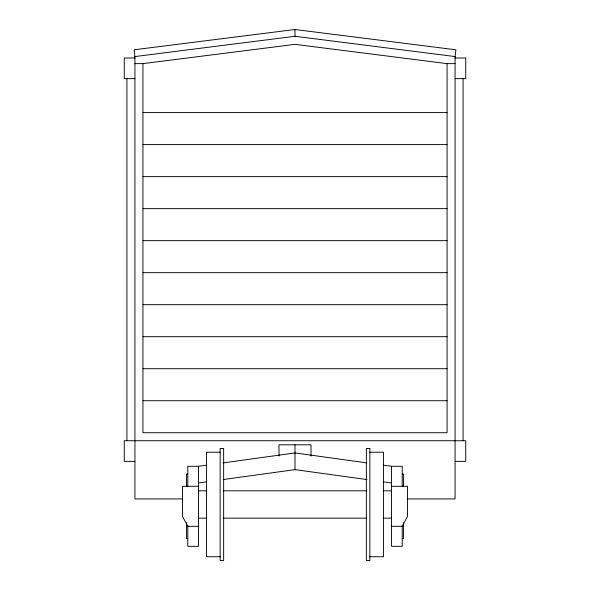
<?xml version="1.0" encoding="UTF-8"?>
<svg xmlns="http://www.w3.org/2000/svg" width="590" height="590" viewBox="0 0 590 590"><rect width="100%" height="100%" fill="white"/><g stroke="black" fill="none" stroke-linecap="round" stroke-linejoin="round"><path stroke-width="0.89" d="M187.79 486.3L187.79 466.292L198.461 466.292L206.655 465.163M223.05 462.892L295 452.95L366.951 462.892M198.461 482.967L206.655 481.831M223.05 479.567L295 469.625L366.951 479.567M295 29.5L134.114 49.789L134.889 56.574L295 36.285L455.111 56.574L455.886 49.789L295 29.5L295 36.285M134.933 63.624L142.935 63.624L295 44.353L447.065 63.624L455.067 63.624M134.933 57.997L124.261 57.997L124.261 78.64L134.933 78.64M455.067 57.997L465.739 57.997L465.739 78.64L455.067 78.64M142.935 112.594L447.065 112.594M142.935 144.609L447.065 144.609M142.935 176.624L447.065 176.624M142.935 208.639L447.065 208.639M142.935 240.654L447.065 240.654M142.935 272.669L447.065 272.669M142.935 304.676L447.065 304.676M142.935 336.691L447.065 336.691M142.935 368.706L447.065 368.706M142.935 400.721L447.065 400.721M220.136 452.22L206.463 452.22L206.463 556.731L220.136 556.731M369.864 452.22L383.537 452.22L383.537 556.731L369.864 556.731M134.933 461.38L124.261 461.38L124.261 440.737L465.739 440.737L465.739 461.38L455.067 461.38M383.345 465.163L391.539 466.292L402.21 466.292L402.21 486.3M187.79 474.124L186.455 474.124L186.455 486.256M402.21 474.124L403.545 474.124L403.545 486.256M198.461 486.3L182.45 486.3L182.45 516.316L187.79 526.317L198.461 526.317M391.539 486.3L407.55 486.3L407.55 516.316L402.21 526.317L391.539 526.317M198.461 490.806L206.736 490.806M223.286 490.806L366.715 490.806M383.264 490.806L391.539 490.806M182.767 498.926L134.933 498.926L134.933 56.574M407.233 498.926L455.067 498.926L455.067 56.574M198.461 518.145L206.736 518.145M223.286 518.145L366.715 518.145M383.264 518.145L391.539 518.145M187.79 538.5L186.455 538.5L186.455 522.718M402.21 538.5L403.545 538.5L403.545 522.718M383.345 481.831L391.539 482.967M463.069 78.64L463.069 440.737M447.065 63.624L447.065 432.736L142.935 432.736L142.935 63.624M402.21 525.41L402.21 546.325L391.539 546.325L391.539 466.292M311.004 456.077L311.004 444.823L278.996 444.823L278.996 456.077M295 444.823L295 469.625M198.461 466.292L198.461 546.325L187.79 546.325L187.79 525.41M126.931 78.64L126.931 440.737M223.64 448.452L220.136 448.452L220.136 560.5L223.64 560.5L223.64 448.452M369.864 448.452L366.361 448.452L366.361 560.5L369.864 560.5L369.864 448.452"/></g></svg>
